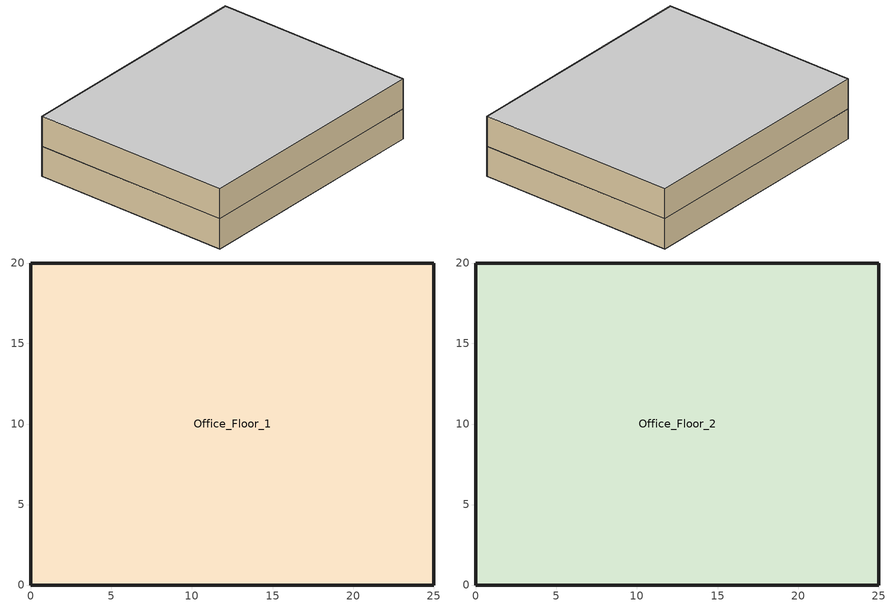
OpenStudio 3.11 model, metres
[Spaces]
Office_Floor_1
 floor outside (Basic Construction): 0,0 25,0 25,20 0,20 z0
 wall outside (Basic Construction): 25,0 0,0 0,20 25,20 25,0 z0:3
 ceiling ground (Basic Construction): 0,0 0,20 25,20 25,0 z3
Office_Floor_2
 floor outside (Basic Construction): 0,0 25,0 25,20 0,20 z3
 wall outside (Basic Construction): 25,0 0,0 0,20 25,20 25,0 z3:6
 ceiling ground (Basic Construction): 0,0 0,20 25,20 25,0 z6
[Building]
RetrofitIQ_Test_Office
[Material]
Basic Wall Material: Roughness=MediumRough; Thickness {m}=0.2; Conductivity {W/m-K}=1; Density {kg/m3}=1800; Specific Heat {J/kg-K}=800
[Construction]
Basic Construction: Basic Wall Material
[Space]
Name | Thermal Zone
Office_Floor_1 | Office_Floor_1 Thermal Zone
Office_Floor_2 | Office_Floor_2 Thermal Zone
[People:Definition]
Office Occupancy Definition: Number of People Calculation Method=People; Number of People {people}=0; Fraction Radiant=0.3
[People] People Definition=Office Occupancy Definition; Number of People Schedule=Always On; Activity Level Schedule=Office Activity Level; Clothing Insulation Calculation Method=ClothingInsulationSchedule; Multiplier=1
Name | Space or SpaceType
Office Occupancy - Office_Floor_1 | Office_Floor_1
Office Occupancy - Office_Floor_2 | Office_Floor_2
[Lights:Definition]
Office Lights Definition: Design Level Calculation Method=Watts/Area; Watts per Space Floor Area {W/m2}=10
[Lights] Lights Definition=Office Lights Definition; Schedule=Always On; Fraction Replaceable=1
Name | Space or SpaceType
Office Lights - Office_Floor_1 | Office_Floor_1
Office Lights - Office_Floor_2 | Office_Floor_2
[ElectricEquipment:Definition]
Office Equipment Definition: Design Level Calculation Method=Watts/Area; Watts per Space Floor Area {W/m2}=8
[ElectricEquipment] Electric Equipment Definition=Office Equipment Definition; Schedule=Always On
Name | Space or SpaceType
Office Equipment - Office_Floor_1 | Office_Floor_1
Office Equipment - Office_Floor_2 | Office_Floor_2
[ThermalZone] Use Ideal Air Loads=No
Office_Floor_1 Thermal Zone; Office_Floor_2 Thermal Zone
[Sizing:Zone] Zone Cooling Design Supply Air Temperature Input Method=SupplyAirTemperature; Zone Cooling Design Supply Air Temperature {C}=14; Zone Cooling Design Supply Air Temperature Difference {deltaC}=11.11; Zone Heating Design Supply Air Temperature Input Method=SupplyAirTemperature; Zone Heating Design Supply Air Temperature {C}=40; Zone Heating Design Supply Air Temperature Difference {deltaC}=11.11; Zone Cooling Design Supply Air Humidity Ratio {kg-H2O/kg-air}=0.0085; Zone Heating Design Supply Air Humidity Ratio {kg-H2O/kg-air}=0.008; Cooling Design Air Flow Method=DesignDay; Heating Design Air Flow Method=DesignDay; Account for Dedicated Outdoor Air System=No; Dedicated Outdoor Air System Control Strategy=NeutralSupplyAir; Dedicated Outdoor Air Low Setpoint Temperature for Design {C}=autosize; Dedicated Outdoor Air High Setpoint Temperature for Design {C}=autosize; Zone Load Sizing Method=Sensible Load Only No Latent Load; Zone Latent Cooling Design Supply Air Humidity Ratio Input Method=HumidityRatioDifference; Zone Cooling Design Supply Air Humidity Ratio Difference {kgWater/kgDryAir}=0.005; Zone Latent Heating Design Supply Air Humidity Ratio Input Method=HumidityRatioDifference; Zone Humidification Design Supply Air Humidity Ratio Difference {kgWater/kgDryAir}=0.005; Sizing Option=Coincident; Heating Coil Sizing Method=None; Maximum Heating Capacity To Cooling Load Sizing Ratio {W/W}=1
Office_Floor_1 Thermal Zone; Office_Floor_2 Thermal Zone
[Zone equipment]
Office_Floor_1 Thermal Zone: Ideal Loads - Office_Floor_1 Thermal Zone
Office_Floor_2 Thermal Zone: Ideal Loads - Office_Floor_2 Thermal Zone
[ZoneHVAC:IdealLoadsAirSystem] Heating Fuel Type=DistrictHeatingWater; Cooling Fuel Type=DistrictCooling
Ideal Loads - Office_Floor_2 Thermal Zone; Ideal Loads - Office_Floor_1 Thermal Zone
[Schedule:Constant]
Name | Value
Always On | 1
Office Activity Level | 120
